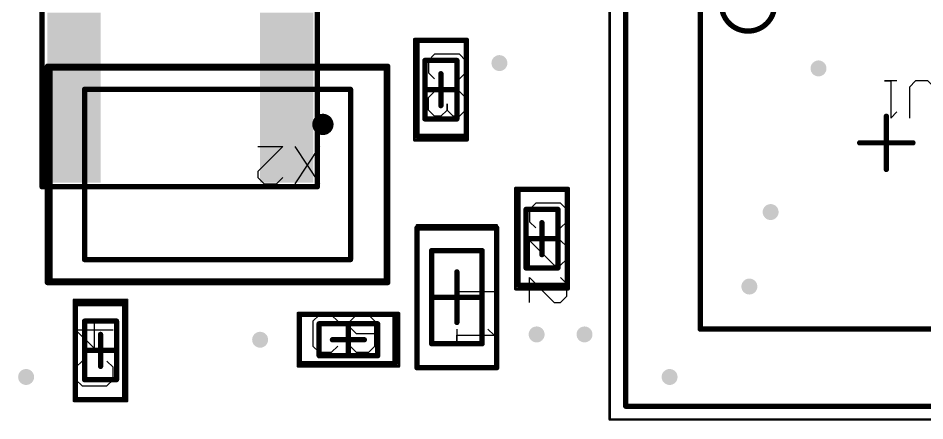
# Model space of a CAD drawing. Header units: millimetres. Extents: x 0 to 63.8, y 0 to 29.2.
# Drawn here: x 30.85 to 47.9, y 10.48 to 18.04 of the extents above; entities that cross this region are included whole.
import ezdxf

# ---------------------------------------------------------------- set-up
doc = ezdxf.new("R2010")
doc.units = ezdxf.units.MM
for name, color, linetype in [('BottomSolder', 6, 'Continuous'), ('Mechanical13', 56, 'Continuous'), ('Mechanical15', 56, 'Continuous'), ('Mechanical29', 56, 'Continuous'), ('ViaHoleLayer', 16, 'Continuous')]:
    doc.layers.add(name, color=color, linetype=linetype)

# ---------------------------------------------------------------- blocks, each defined once
blk = doc.blocks.new('ABM3B_1')
at = {"layer": 'Mechanical13', "const_width": 0.1}
for points in [[(-2.5, 1.6), (-2.5, -1.6)], [(2.5, 1.6), (-2.5, 1.6)], [(2.5, 1.6), (2.5, -1.6)], [(2.5, -1.6), (-2.5, -1.6)]]:
    blk.add_lwpolyline(points, dxfattribs=at)
at = {"layer": 'Mechanical13'}
for points, const_width in [([(-2.525, 1.6, 1), (-2.475, 1.6, 1)], 0.05), ([(-2.525, 1.6, 1), (-2.475, 1.6, 1)], 0.05), ([(2.475, 1.6, 1), (2.525, 1.6, 1)], 0.05), ([(2.475, 1.6, 1), (2.525, 1.6, 1)], 0.05), ([(-1.881, -0.94, 1), (-2.081, -0.94, 1)], 0.2), ([(-2.131, -0.94, 1), (-2.031, -0.94, 1)], 0.1), ([(-1.931, -0.94, 1), (-1.831, -0.94, 1)], 0.1), ([(-2.525, -1.6, 1), (-2.475, -1.6, 1)], 0.05), ([(-2.525, -1.6, 1), (-2.475, -1.6, 1)], 0.05), ([(2.475, -1.6, 1), (2.525, -1.6, 1)], 0.05), ([(2.475, -1.6, 1), (2.525, -1.6, 1)], 0.05)]:
    blk.add_lwpolyline(points, format="xyb", close=True, dxfattribs=dict(at, const_width=const_width))
at = {"layer": 'Mechanical15', "const_width": 0.1}
for points in [[(-3.2, 2.032), (-3.2, -2.032)], [(3.2, 2.032), (-3.2, 2.032)], [(3.2, 2.032), (3.2, -2.032)], [(3.2, -2.032), (-3.2, -2.032)]]:
    blk.add_lwpolyline(points, dxfattribs=at)
at = {"layer": 'Mechanical15', "const_width": 0.05}
for points in [[(-3.225, 2.032, 1), (-3.175, 2.032, 1)], [(-3.225, 2.032, 1), (-3.175, 2.032, 1)], [(3.175, 2.032, 1), (3.225, 2.032, 1)], [(3.175, 2.032, 1), (3.225, 2.032, 1)], [(-3.225, -2.032, 1), (-3.175, -2.032, 1)], [(-3.225, -2.032, 1), (-3.175, -2.032, 1)], [(3.175, -2.032, 1), (3.225, -2.032, 1)], [(3.175, -2.032, 1), (3.225, -2.032, 1)]]:
    blk.add_lwpolyline(points, format="xyb", close=True, dxfattribs=at)
at = {"layer": 'Mechanical29'}
for p, q in [((-1.925, 0.175), (-1.458, -0.525)), ((-1.458, 0.175), (-1.925, -0.525)), ((-1.109, 0.175), (-1.225, 0.058)), ((-0.875, 0.175), (-1.109, 0.175)), ((-0.759, 0.058), (-0.875, 0.175)), ((-0.759, -0.058), (-0.759, 0.058)), ((-1.225, -0.525), (-0.759, -0.058)), ((-0.759, -0.525), (-1.225, -0.525))]:
    blk.add_line(p, q, dxfattribs=at)
at = {"layer": 'Mechanical29', "const_width": 0.1}
for points in [[(3.15, 2), (-3.175, 2)], [(-3.175, 2), (-3.175, -2)], [(3.15, 2), (3.15, -2)], [(3.15, -2), (-3.175, -2)]]:
    blk.add_lwpolyline(points, dxfattribs=at)
at = {"layer": 'Mechanical29', "const_width": 0.05}
for points in [[(-3.2, 2, 1), (-3.15, 2, 1)], [(-3.2, 2, 1), (-3.15, 2, 1)], [(3.125, 2, 1), (3.175, 2, 1)], [(3.125, 2, 1), (3.175, 2, 1)], [(-3.2, -2, 1), (-3.15, -2, 1)], [(-3.2, -2, 1), (-3.15, -2, 1)], [(3.125, -2, 1), (3.175, -2, 1)], [(3.125, -2, 1), (3.175, -2, 1)]]:
    blk.add_lwpolyline(points, format="xyb", close=True, dxfattribs=at)
blk = doc.blocks.new('CAP0402_2')
at = {"layer": 'Mechanical13', "const_width": 0.1}
for points in [[(-0.55, 0.3), (0.55, 0.3)], [(-0.55, 0.3), (-0.55, -0.3)], [(0.55, 0.3), (0.55, -0.3)], [(-0.55, -0.3), (0.55, -0.3)]]:
    blk.add_lwpolyline(points, dxfattribs=at)
at = {"layer": 'Mechanical13', "const_width": 0.05}
for points in [[(-0.575, 0.3, 1), (-0.525, 0.3, 1)], [(-0.575, 0.3, 1), (-0.525, 0.3, 1)], [(0.525, 0.3, 1), (0.575, 0.3, 1)], [(0.525, 0.3, 1), (0.575, 0.3, 1)], [(-0.575, -0.3, 1), (-0.525, -0.3, 1)], [(-0.575, -0.3, 1), (-0.525, -0.3, 1)], [(0.525, -0.3, 1), (0.575, -0.3, 1)], [(0.525, -0.3, 1), (0.575, -0.3, 1)]]:
    blk.add_lwpolyline(points, format="xyb", close=True, dxfattribs=at)
at = {"layer": 'Mechanical15'}
for points, const_width in [([(-0.95, 0.5), (0.95, 0.5)], 0.05), ([(-0.95, 0.5), (-0.95, -0.5)], 0.05), ([(0.95, 0.5), (0.95, -0.5)], 0.05), ([(0, 0.3), (0, -0.3)], 0.1), ([(-0.3, 0), (0.3, 0)], 0.1), ([(-0.95, -0.5), (0.95, -0.5)], 0.05)]:
    blk.add_lwpolyline(points, dxfattribs=dict(at, const_width=const_width))
for points, const_width in [([(-0.962, 0.5, 1), (-0.937, 0.5, 1)], 0.025), ([(-0.962, 0.5, 1), (-0.937, 0.5, 1)], 0.025), ([(0.938, 0.5, 1), (0.962, 0.5, 1)], 0.025), ([(0.938, 0.5, 1), (0.962, 0.5, 1)], 0.025), ([(-0.025, 0.3, 1), (0.025, 0.3, 1)], 0.05), ([(-0.325, 0, 1), (-0.275, 0, 1)], 0.05), ([(0.275, 0, 1), (0.325, 0, 1)], 0.05), ([(-0.025, -0.3, 1), (0.025, -0.3, 1)], 0.05), ([(-0.962, -0.5, 1), (-0.937, -0.5, 1)], 0.025), ([(-0.962, -0.5, 1), (-0.937, -0.5, 1)], 0.025), ([(0.938, -0.5, 1), (0.962, -0.5, 1)], 0.025), ([(0.938, -0.5, 1), (0.962, -0.5, 1)], 0.025)]:
    blk.add_lwpolyline(points, format="xyb", close=True, dxfattribs=dict(at, const_width=const_width))
at = {"layer": 'Mechanical29'}
for p, q in [((-0.551, 0.465), (-0.667, 0.348)), ((-0.667, 0.348), (-0.667, -0.118)), ((-0.317, 0.465), (-0.551, 0.465)), ((-0.201, 0.348), (-0.317, 0.465)), ((0.383, 0.465), (0.033, 0.115)), ((0.383, -0.235), (0.383, 0.465)), ((0.033, 0.115), (0.499, 0.115)), ((-0.667, -0.118), (-0.551, -0.235)), ((-0.317, -0.235), (-0.201, -0.118)), ((-0.551, -0.235), (-0.317, -0.235))]:
    blk.add_line(p, q, dxfattribs=at)
at = {"layer": 'Mechanical29', "const_width": 0.1}
for points in [[(-0.925, 0.475), (0.875, 0.475)], [(-0.925, 0.475), (-0.925, -0.45)], [(0.875, 0.475), (0.875, -0.45)], [(-0.925, -0.45), (0.875, -0.45)]]:
    blk.add_lwpolyline(points, dxfattribs=at)
at = {"layer": 'Mechanical29', "const_width": 0.05}
for points in [[(-0.95, 0.475, 1), (-0.9, 0.475, 1)], [(-0.95, 0.475, 1), (-0.9, 0.475, 1)], [(0.85, 0.475, 1), (0.9, 0.475, 1)], [(0.85, 0.475, 1), (0.9, 0.475, 1)], [(-0.95, -0.45, 1), (-0.9, -0.45, 1)], [(-0.95, -0.45, 1), (-0.9, -0.45, 1)], [(0.85, -0.45, 1), (0.9, -0.45, 1)], [(0.85, -0.45, 1), (0.9, -0.45, 1)]]:
    blk.add_lwpolyline(points, format="xyb", close=True, dxfattribs=at)
blk = doc.blocks.new('CAP0402_3')
at = {"layer": 'Mechanical13', "const_width": 0.1}
for points in [[(0.55, 0.3), (-0.55, 0.3)], [(-0.55, -0.3), (-0.55, 0.3)], [(0.55, -0.3), (0.55, 0.3)], [(0.55, -0.3), (-0.55, -0.3)]]:
    blk.add_lwpolyline(points, dxfattribs=at)
at = {"layer": 'Mechanical13', "const_width": 0.05}
for points in [[(-0.575, 0.3, 1), (-0.525, 0.3, 1)], [(-0.575, 0.3, 1), (-0.525, 0.3, 1)], [(0.525, 0.3, 1), (0.575, 0.3, 1)], [(0.525, 0.3, 1), (0.575, 0.3, 1)], [(-0.575, -0.3, 1), (-0.525, -0.3, 1)], [(-0.575, -0.3, 1), (-0.525, -0.3, 1)], [(0.525, -0.3, 1), (0.575, -0.3, 1)], [(0.525, -0.3, 1), (0.575, -0.3, 1)]]:
    blk.add_lwpolyline(points, format="xyb", close=True, dxfattribs=at)
at = {"layer": 'Mechanical15'}
for points, const_width in [([(0.95, 0.5), (-0.95, 0.5)], 0.05), ([(-0.95, -0.5), (-0.95, 0.5)], 0.05), ([(0.95, -0.5), (0.95, 0.5)], 0.05), ([(0, -0.3), (0, 0.3)], 0.1), ([(0.3, 0), (-0.3, 0)], 0.1), ([(0.95, -0.5), (-0.95, -0.5)], 0.05)]:
    blk.add_lwpolyline(points, dxfattribs=dict(at, const_width=const_width))
for points, const_width in [([(-0.962, 0.5, 1), (-0.937, 0.5, 1)], 0.025), ([(-0.962, 0.5, 1), (-0.937, 0.5, 1)], 0.025), ([(0.938, 0.5, 1), (0.962, 0.5, 1)], 0.025), ([(0.938, 0.5, 1), (0.962, 0.5, 1)], 0.025), ([(-0.025, 0.3, 1), (0.025, 0.3, 1)], 0.05), ([(-0.325, 0, 1), (-0.275, 0, 1)], 0.05), ([(0.275, 0, 1), (0.325, 0, 1)], 0.05), ([(-0.025, -0.3, 1), (0.025, -0.3, 1)], 0.05), ([(-0.962, -0.5, 1), (-0.937, -0.5, 1)], 0.025), ([(-0.962, -0.5, 1), (-0.937, -0.5, 1)], 0.025), ([(0.938, -0.5, 1), (0.962, -0.5, 1)], 0.025), ([(0.938, -0.5, 1), (0.962, -0.5, 1)], 0.025)]:
    blk.add_lwpolyline(points, format="xyb", close=True, dxfattribs=dict(at, const_width=const_width))
at = {"layer": 'Mechanical29'}
for p, q in [((-0.551, 0.465), (-0.667, 0.348)), ((-0.667, 0.348), (-0.667, -0.118)), ((-0.317, 0.465), (-0.551, 0.465)), ((-0.201, 0.348), (-0.317, 0.465)), ((0.033, 0.348), (0.149, 0.465)), ((0.149, 0.465), (0.383, 0.465)), ((0.383, 0.465), (0.499, 0.348)), ((0.499, 0.348), (0.499, 0.232)), ((0.499, 0.232), (0.383, 0.115)), ((0.383, 0.115), (0.266, 0.115)), ((0.266, 0.115), (0.383, 0.115)), ((0.383, 0.115), (0.499, -0.002)), ((-0.667, -0.118), (-0.551, -0.235)), ((-0.317, -0.235), (-0.201, -0.118)), ((0.149, -0.235), (0.033, -0.118)), ((0.499, -0.118), (0.383, -0.235)), ((0.499, -0.002), (0.499, -0.118)), ((-0.551, -0.235), (-0.317, -0.235)), ((0.383, -0.235), (0.149, -0.235))]:
    blk.add_line(p, q, dxfattribs=at)
at = {"layer": 'Mechanical29', "const_width": 0.1}
for points in [[(0.875, 0.475), (-0.925, 0.475)], [(-0.925, -0.45), (-0.925, 0.475)], [(0.875, -0.45), (0.875, 0.475)], [(0.875, -0.45), (-0.925, -0.45)]]:
    blk.add_lwpolyline(points, dxfattribs=at)
at = {"layer": 'Mechanical29', "const_width": 0.05}
for points in [[(-0.95, 0.475, 1), (-0.9, 0.475, 1)], [(-0.95, 0.475, 1), (-0.9, 0.475, 1)], [(0.85, 0.475, 1), (0.9, 0.475, 1)], [(0.85, 0.475, 1), (0.9, 0.475, 1)], [(-0.95, -0.45, 1), (-0.9, -0.45, 1)], [(-0.95, -0.45, 1), (-0.9, -0.45, 1)], [(0.85, -0.45, 1), (0.9, -0.45, 1)], [(0.85, -0.45, 1), (0.9, -0.45, 1)]]:
    blk.add_lwpolyline(points, format="xyb", close=True, dxfattribs=at)
blk = doc.blocks.new('TSQFP50P900X900X160_48N_15')
at = {"layer": 'Mechanical13', "const_width": 0.1}
for points in [[(-3.5, 3.5), (3.5, 3.5)], [(-3.5, -3.5), (-3.5, 3.5)], [(3.5, -3.5), (3.5, 3.5)], [(-3.5, -3.5), (3.5, -3.5)]]:
    blk.add_lwpolyline(points, dxfattribs=at)
at = {"layer": 'Mechanical13'}
for points, const_width in [([(-3.525, 3.5, 1), (-3.475, 3.5, 1)], 0.05), ([(-3.525, 3.5, 1), (-3.475, 3.5, 1)], 0.05), ([(3.475, 3.5, 1), (3.525, 3.5, 1)], 0.05), ([(3.475, 3.5, 1), (3.525, 3.5, 1)], 0.05), ([(-2.1, 2.6, 1), (-3.1, 2.6, 1)], 0.1), ([(-3.125, 2.6, 1), (-3.075, 2.6, 1)], 0.05), ([(-2.125, 2.6, 1), (-2.075, 2.6, 1)], 0.05), ([(-3.525, -3.5, 1), (-3.475, -3.5, 1)], 0.05), ([(-3.525, -3.5, 1), (-3.475, -3.5, 1)], 0.05), ([(3.475, -3.5, 1), (3.525, -3.5, 1)], 0.05), ([(3.475, -3.5, 1), (3.525, -3.5, 1)], 0.05)]:
    blk.add_lwpolyline(points, format="xyb", close=True, dxfattribs=dict(at, const_width=const_width))
at = {"layer": 'Mechanical15'}
for points, const_width in [([(-5.2, 5.2), (5.2, 5.2)], 0.05), ([(-5.2, -5.2), (-5.2, 5.2)], 0.05), ([(5.2, -5.2), (5.2, 5.2)], 0.05), ([(0, -0.5), (0, 0.5)], 0.1), ([(-0.5, 0), (0.5, 0)], 0.1), ([(-5.2, -5.2), (5.2, -5.2)], 0.05)]:
    blk.add_lwpolyline(points, dxfattribs=dict(at, const_width=const_width))
for points, const_width in [([(-5.212, 5.2, 1), (-5.188, 5.2, 1)], 0.025), ([(-5.212, 5.2, 1), (-5.188, 5.2, 1)], 0.025), ([(5.188, 5.2, 1), (5.212, 5.2, 1)], 0.025), ([(5.188, 5.2, 1), (5.212, 5.2, 1)], 0.025), ([(-0.025, 0.5, 1), (0.025, 0.5, 1)], 0.05), ([(-0.525, 0, 1), (-0.475, 0, 1)], 0.05), ([(0.475, 0, 1), (0.525, 0, 1)], 0.05), ([(-0.025, -0.5, 1), (0.025, -0.5, 1)], 0.05), ([(-5.212, -5.2, 1), (-5.188, -5.2, 1)], 0.025), ([(-5.212, -5.2, 1), (-5.188, -5.2, 1)], 0.025), ([(5.188, -5.2, 1), (5.212, -5.2, 1)], 0.025), ([(5.188, -5.2, 1), (5.212, -5.2, 1)], 0.025)]:
    blk.add_lwpolyline(points, format="xyb", close=True, dxfattribs=dict(at, const_width=const_width))
at = {"layer": 'Mechanical29'}
for p, q in [((0.2, 1.163), (-0.033, 1.163)), ((-0.033, 1.163), (0.084, 1.163)), ((0.084, 1.163), (0.084, 0.463)), ((0.55, 1.163), (0.433, 1.046)), ((0.433, 1.046), (0.433, 0.463)), ((0.783, 1.163), (0.55, 1.163)), ((0.9, 1.046), (0.783, 1.163)), ((0.9, 0.463), (0.9, 1.046)), ((0.084, 0.463), (0.2, 0.58))]:
    blk.add_line(p, q, dxfattribs=at)
at = {"layer": 'Mechanical29', "const_width": 0.1}
for points in [[(-4.9, -4.95), (-4.9, 5.025)], [(-4.9, 5.025), (5.15, 5.025)], [(5.15, -4.95), (5.15, 5.025)], [(-4.9, -4.95), (5.15, -4.95)]]:
    blk.add_lwpolyline(points, dxfattribs=at)
at = {"layer": 'Mechanical29'}
for points, const_width in [([(-4.925, 5.025, 1), (-4.875, 5.025, 1)], 0.05), ([(-4.925, 5.025, 1), (-4.875, 5.025, 1)], 0.05), ([(5.125, 5.025, 1), (5.175, 5.025, 1)], 0.05), ([(5.125, 5.025, 1), (5.175, 5.025, 1)], 0.05), ([(-4.15, 2.775, 1), (-4.4, 2.775, 1)], 0.25), ([(-4.463, 2.775, 1), (-4.338, 2.775, 1)], 0.125), ([(-4.212, 2.775, 1), (-4.088, 2.775, 1)], 0.125), ([(-4.925, -4.95, 1), (-4.875, -4.95, 1)], 0.05), ([(-4.925, -4.95, 1), (-4.875, -4.95, 1)], 0.05), ([(5.125, -4.95, 1), (5.175, -4.95, 1)], 0.05), ([(5.125, -4.95, 1), (5.175, -4.95, 1)], 0.05)]:
    blk.add_lwpolyline(points, format="xyb", close=True, dxfattribs=dict(at, const_width=const_width))
blk = doc.blocks.new('EVQQ2W02W_B_16')
at = {"layer": 'BottomSolder'}
for points in [[(-1.6, 0.5), (1.6, 0.5), (1.6, -0.5), (-1.6, -0.5)], [(5.2, 0.5), (8.4, 0.5), (8.4, -0.5), (5.2, -0.5)], [(-1.6, -3.5), (1.6, -3.5), (1.6, -4.5), (-1.6, -4.5)], [(5.2, -3.5), (8.4, -3.5), (8.4, -4.5), (5.2, -4.5)]]:
    blk.add_hatch(color=6, dxfattribs=at).paths.add_polyline_path(points)
at = {"layer": 'Mechanical29'}
for p, q in [((2.884, -2.5), (2.884, -1.8)), ((2.884, -1.8), (3, -1.917)), ((3.233, -1.917), (3.35, -1.8)), ((3.35, -1.8), (3.583, -1.8)), ((3.583, -1.8), (3.7, -1.917)), ((3.7, -2.033), (3.583, -2.15)), ((3.7, -1.917), (3.7, -2.033)), ((3.35, -2.15), (3.233, -2.267)), ((3.583, -2.15), (3.35, -2.15)), ((3.233, -2.267), (3.233, -2.383)), ((3.233, -2.383), (3.35, -2.5)), ((3.583, -2.5), (3.7, -2.383)), ((3, -2.5), (2.767, -2.5)), ((2.767, -2.5), (2.884, -2.5)), ((3.35, -2.5), (3.583, -2.5))]:
    blk.add_line(p, q, dxfattribs=at)
at = {"layer": 'Mechanical29', "const_width": 0.1}
for points in [[(-1.675, 0.6), (8.5, 0.6)], [(-1.675, 0.6), (-1.675, -4.575)], [(8.5, 0.6), (8.5, -4.575)], [(-1.675, -4.575), (8.5, -4.575)]]:
    blk.add_lwpolyline(points, dxfattribs=at)
at = {"layer": 'Mechanical29', "const_width": 0.05}
for points in [[(-1.7, 0.6, 1), (-1.65, 0.6, 1)], [(-1.7, 0.6, 1), (-1.65, 0.6, 1)], [(8.475, 0.6, 1), (8.525, 0.6, 1)], [(8.475, 0.6, 1), (8.525, 0.6, 1)], [(-1.7, -4.575, 1), (-1.65, -4.575, 1)], [(-1.7, -4.575, 1), (-1.65, -4.575, 1)], [(8.475, -4.575, 1), (8.525, -4.575, 1)], [(8.475, -4.575, 1), (8.525, -4.575, 1)]]:
    blk.add_lwpolyline(points, format="xyb", close=True, dxfattribs=at)
blk = doc.blocks.new('CAP0603_46')
at = {"layer": 'Mechanical13', "const_width": 0.1}
for points in [[(-0.875, 0.475), (0.875, 0.475)], [(-0.875, 0.475), (-0.875, -0.475)], [(0.875, 0.475), (0.875, -0.475)], [(-0.875, -0.475), (0.875, -0.475)]]:
    blk.add_lwpolyline(points, dxfattribs=at)
at = {"layer": 'Mechanical13', "const_width": 0.05}
for points in [[(-0.9, 0.475, 1), (-0.85, 0.475, 1)], [(-0.9, 0.475, 1), (-0.85, 0.475, 1)], [(0.85, 0.475, 1), (0.9, 0.475, 1)], [(0.85, 0.475, 1), (0.9, 0.475, 1)], [(-0.9, -0.475, 1), (-0.85, -0.475, 1)], [(-0.9, -0.475, 1), (-0.85, -0.475, 1)], [(0.85, -0.475, 1), (0.9, -0.475, 1)], [(0.85, -0.475, 1), (0.9, -0.475, 1)]]:
    blk.add_lwpolyline(points, format="xyb", close=True, dxfattribs=at)
at = {"layer": 'Mechanical15'}
for points, const_width in [([(-1.35, 0.75), (1.35, 0.75)], 0.05), ([(-1.35, 0.75), (-1.35, -0.75)], 0.05), ([(1.35, 0.75), (1.35, -0.75)], 0.05), ([(0, 0.475), (0, -0.475)], 0.1), ([(-0.475, 0), (0.475, 0)], 0.1), ([(-1.35, -0.75), (1.35, -0.75)], 0.05)]:
    blk.add_lwpolyline(points, dxfattribs=dict(at, const_width=const_width))
for points, const_width in [([(-1.362, 0.75, 1), (-1.338, 0.75, 1)], 0.025), ([(-1.362, 0.75, 1), (-1.338, 0.75, 1)], 0.025), ([(1.338, 0.75, 1), (1.362, 0.75, 1)], 0.025), ([(1.338, 0.75, 1), (1.362, 0.75, 1)], 0.025), ([(-0.025, 0.475, 1), (0.025, 0.475, 1)], 0.05), ([(-0.5, 0, 1), (-0.45, 0, 1)], 0.05), ([(0.45, 0, 1), (0.5, 0, 1)], 0.05), ([(-0.025, -0.475, 1), (0.025, -0.475, 1)], 0.05), ([(-1.362, -0.75, 1), (-1.338, -0.75, 1)], 0.025), ([(-1.362, -0.75, 1), (-1.338, -0.75, 1)], 0.025), ([(1.338, -0.75, 1), (1.362, -0.75, 1)], 0.025), ([(1.338, -0.75, 1), (1.362, -0.75, 1)], 0.025)]:
    blk.add_lwpolyline(points, format="xyb", close=True, dxfattribs=dict(at, const_width=const_width))
at = {"layer": 'Mechanical29'}
for p, q in [((-0.6, 0), (-0.833, 0)), ((-0.833, 0), (-0.716, 0)), ((-0.716, 0), (-0.716, -0.7)), ((0.1, 0), (-0.367, 0)), ((0.1, -0.7), (0.1, 0)), ((-0.716, -0.7), (-0.6, -0.583))]:
    blk.add_line(p, q, dxfattribs=at)
at = {"layer": 'Mechanical29', "const_width": 0.1}
for points in [[(-1.325, 0.75), (-1.325, -0.75)], [(-1.325, 0.75), (1.3, 0.75)], [(1.3, 0.75), (1.3, -0.75)], [(-1.325, -0.75), (1.3, -0.75)]]:
    blk.add_lwpolyline(points, dxfattribs=at)
at = {"layer": 'Mechanical29', "const_width": 0.05}
for points in [[(-1.35, 0.75, 1), (-1.3, 0.75, 1)], [(-1.35, 0.75, 1), (-1.3, 0.75, 1)], [(1.275, 0.75, 1), (1.325, 0.75, 1)], [(1.275, 0.75, 1), (1.325, 0.75, 1)], [(-1.35, -0.75, 1), (-1.3, -0.75, 1)], [(-1.35, -0.75, 1), (-1.3, -0.75, 1)], [(1.275, -0.75, 1), (1.325, -0.75, 1)], [(1.275, -0.75, 1), (1.325, -0.75, 1)]]:
    blk.add_lwpolyline(points, format="xyb", close=True, dxfattribs=at)
blk = doc.blocks.new('CAP0402_60')
at = {"layer": 'Mechanical13', "const_width": 0.1}
for points in [[(-0.55, -0.3), (-0.55, 0.3)], [(0.55, 0.3), (-0.55, 0.3)], [(0.55, -0.3), (0.55, 0.3)], [(0.55, -0.3), (-0.55, -0.3)]]:
    blk.add_lwpolyline(points, dxfattribs=at)
at = {"layer": 'Mechanical13', "const_width": 0.05}
for points in [[(-0.575, 0.3, 1), (-0.525, 0.3, 1)], [(-0.575, 0.3, 1), (-0.525, 0.3, 1)], [(0.525, 0.3, 1), (0.575, 0.3, 1)], [(0.525, 0.3, 1), (0.575, 0.3, 1)], [(-0.575, -0.3, 1), (-0.525, -0.3, 1)], [(-0.575, -0.3, 1), (-0.525, -0.3, 1)], [(0.525, -0.3, 1), (0.575, -0.3, 1)], [(0.525, -0.3, 1), (0.575, -0.3, 1)]]:
    blk.add_lwpolyline(points, format="xyb", close=True, dxfattribs=at)
at = {"layer": 'Mechanical15'}
for points, const_width in [([(-0.95, -0.5), (-0.95, 0.5)], 0.05), ([(0.95, 0.5), (-0.95, 0.5)], 0.05), ([(0.95, -0.5), (0.95, 0.5)], 0.05), ([(0, -0.3), (0, 0.3)], 0.1), ([(0.3, 0), (-0.3, 0)], 0.1), ([(0.95, -0.5), (-0.95, -0.5)], 0.05)]:
    blk.add_lwpolyline(points, dxfattribs=dict(at, const_width=const_width))
for points, const_width in [([(-0.962, 0.5, 1), (-0.937, 0.5, 1)], 0.025), ([(-0.962, 0.5, 1), (-0.937, 0.5, 1)], 0.025), ([(0.938, 0.5, 1), (0.962, 0.5, 1)], 0.025), ([(0.938, 0.5, 1), (0.962, 0.5, 1)], 0.025), ([(-0.025, 0.3, 1), (0.025, 0.3, 1)], 0.05), ([(-0.325, 0, 1), (-0.275, 0, 1)], 0.05), ([(0.275, 0, 1), (0.325, 0, 1)], 0.05), ([(-0.025, -0.3, 1), (0.025, -0.3, 1)], 0.05), ([(-0.962, -0.5, 1), (-0.937, -0.5, 1)], 0.025), ([(-0.962, -0.5, 1), (-0.937, -0.5, 1)], 0.025), ([(0.938, -0.5, 1), (0.962, -0.5, 1)], 0.025), ([(0.938, -0.5, 1), (0.962, -0.5, 1)], 0.025)]:
    blk.add_lwpolyline(points, format="xyb", close=True, dxfattribs=dict(at, const_width=const_width))
at = {"layer": 'Mechanical29'}
for p, q in [((-0.551, 0.465), (-0.667, 0.348)), ((-0.667, 0.348), (-0.667, -0.118)), ((-0.317, 0.465), (-0.551, 0.465)), ((-0.201, 0.348), (-0.317, 0.465)), ((0.149, 0.465), (0.033, 0.348)), ((0.383, 0.465), (0.149, 0.465)), ((0.499, 0.348), (0.383, 0.465)), ((0.499, 0.232), (0.499, 0.348)), ((0.849, 0.465), (0.732, 0.348)), ((1.082, 0.465), (0.849, 0.465)), ((1.199, 0.348), (1.082, 0.465)), ((1.199, 0.232), (1.199, 0.348)), ((0.033, -0.235), (0.499, 0.232)), ((0.732, -0.235), (1.199, 0.232)), ((-0.667, -0.118), (-0.551, -0.235)), ((-0.317, -0.235), (-0.201, -0.118)), ((-0.551, -0.235), (-0.317, -0.235)), ((0.499, -0.235), (0.033, -0.235)), ((1.199, -0.235), (0.732, -0.235))]:
    blk.add_line(p, q, dxfattribs=at)
at = {"layer": 'Mechanical29', "const_width": 0.1}
for points in [[(-0.925, -0.45), (-0.925, 0.475)], [(0.875, 0.475), (-0.925, 0.475)], [(0.875, -0.45), (0.875, 0.475)], [(0.875, -0.45), (-0.925, -0.45)]]:
    blk.add_lwpolyline(points, dxfattribs=at)
at = {"layer": 'Mechanical29', "const_width": 0.05}
for points in [[(-0.95, 0.475, 1), (-0.9, 0.475, 1)], [(-0.95, 0.475, 1), (-0.9, 0.475, 1)], [(0.85, 0.475, 1), (0.9, 0.475, 1)], [(0.85, 0.475, 1), (0.9, 0.475, 1)], [(-0.95, -0.45, 1), (-0.9, -0.45, 1)], [(-0.95, -0.45, 1), (-0.9, -0.45, 1)], [(0.85, -0.45, 1), (0.9, -0.45, 1)], [(0.85, -0.45, 1), (0.9, -0.45, 1)]]:
    blk.add_lwpolyline(points, format="xyb", close=True, dxfattribs=at)
blk = doc.blocks.new('CAP0402_72')
at = {"layer": 'Mechanical13', "const_width": 0.1}
for points in [[(-0.55, 0.3), (0.55, 0.3)], [(-0.55, -0.3), (-0.55, 0.3)], [(0.55, -0.3), (0.55, 0.3)], [(-0.55, -0.3), (0.55, -0.3)]]:
    blk.add_lwpolyline(points, dxfattribs=at)
at = {"layer": 'Mechanical13', "const_width": 0.05}
for points in [[(-0.575, 0.3, 1), (-0.525, 0.3, 1)], [(-0.575, 0.3, 1), (-0.525, 0.3, 1)], [(0.525, 0.3, 1), (0.575, 0.3, 1)], [(0.525, 0.3, 1), (0.575, 0.3, 1)], [(-0.575, -0.3, 1), (-0.525, -0.3, 1)], [(-0.575, -0.3, 1), (-0.525, -0.3, 1)], [(0.525, -0.3, 1), (0.575, -0.3, 1)], [(0.525, -0.3, 1), (0.575, -0.3, 1)]]:
    blk.add_lwpolyline(points, format="xyb", close=True, dxfattribs=at)
at = {"layer": 'Mechanical15'}
for points, const_width in [([(-0.95, 0.5), (0.95, 0.5)], 0.05), ([(-0.95, -0.5), (-0.95, 0.5)], 0.05), ([(0.95, -0.5), (0.95, 0.5)], 0.05), ([(0, -0.3), (0, 0.3)], 0.1), ([(-0.3, 0), (0.3, 0)], 0.1), ([(-0.95, -0.5), (0.95, -0.5)], 0.05)]:
    blk.add_lwpolyline(points, dxfattribs=dict(at, const_width=const_width))
for points, const_width in [([(-0.962, 0.5, 1), (-0.937, 0.5, 1)], 0.025), ([(-0.962, 0.5, 1), (-0.937, 0.5, 1)], 0.025), ([(0.938, 0.5, 1), (0.962, 0.5, 1)], 0.025), ([(0.938, 0.5, 1), (0.962, 0.5, 1)], 0.025), ([(-0.025, 0.3, 1), (0.025, 0.3, 1)], 0.05), ([(-0.325, 0, 1), (-0.275, 0, 1)], 0.05), ([(0.275, 0, 1), (0.325, 0, 1)], 0.05), ([(-0.025, -0.3, 1), (0.025, -0.3, 1)], 0.05), ([(-0.962, -0.5, 1), (-0.937, -0.5, 1)], 0.025), ([(-0.962, -0.5, 1), (-0.937, -0.5, 1)], 0.025), ([(0.938, -0.5, 1), (0.962, -0.5, 1)], 0.025), ([(0.938, -0.5, 1), (0.962, -0.5, 1)], 0.025)]:
    blk.add_lwpolyline(points, format="xyb", close=True, dxfattribs=dict(at, const_width=const_width))
at = {"layer": 'Mechanical29'}
for p, q in [((-0.551, 0.465), (-0.667, 0.348)), ((-0.667, 0.348), (-0.667, -0.118)), ((-0.317, 0.465), (-0.551, 0.465)), ((-0.201, 0.348), (-0.317, 0.465)), ((0.149, 0.465), (0.033, 0.348)), ((0.033, 0.348), (0.033, 0.232)), ((0.383, 0.465), (0.149, 0.465)), ((0.499, 0.348), (0.383, 0.465)), ((0.499, -0.118), (0.499, 0.348)), ((0.033, 0.232), (0.149, 0.115)), ((0.149, 0.115), (0.499, 0.115)), ((-0.667, -0.118), (-0.551, -0.235)), ((-0.317, -0.235), (-0.201, -0.118)), ((0.033, -0.118), (0.149, -0.235)), ((0.383, -0.235), (0.499, -0.118)), ((-0.551, -0.235), (-0.317, -0.235)), ((0.149, -0.235), (0.383, -0.235))]:
    blk.add_line(p, q, dxfattribs=at)
at = {"layer": 'Mechanical29', "const_width": 0.1}
for points in [[(-0.925, 0.475), (0.875, 0.475)], [(-0.925, -0.45), (-0.925, 0.475)], [(0.875, -0.45), (0.875, 0.475)], [(-0.925, -0.45), (0.875, -0.45)]]:
    blk.add_lwpolyline(points, dxfattribs=at)
at = {"layer": 'Mechanical29', "const_width": 0.05}
for points in [[(-0.95, 0.475, 1), (-0.9, 0.475, 1)], [(-0.95, 0.475, 1), (-0.9, 0.475, 1)], [(0.85, 0.475, 1), (0.9, 0.475, 1)], [(0.85, 0.475, 1), (0.9, 0.475, 1)], [(-0.95, -0.45, 1), (-0.9, -0.45, 1)], [(-0.95, -0.45, 1), (-0.9, -0.45, 1)], [(0.85, -0.45, 1), (0.9, -0.45, 1)], [(0.85, -0.45, 1), (0.9, -0.45, 1)]]:
    blk.add_lwpolyline(points, format="xyb", close=True, dxfattribs=at)

msp = doc.modelspace()

# ---------------------------------------------------------------- hatches: boundary and pattern name
at = {"layer": 'ViaHoleLayer'}
h = msp.add_hatch(color=16, dxfattribs=at)
edge = h.paths.add_edge_path()
edge.add_arc((39.9, 17.2), 0.15, 0, 360)
h = msp.add_hatch(color=16, dxfattribs=at)
edge = h.paths.add_edge_path()
edge.add_arc((45.9, 17.1), 0.15, 0, 360)
h = msp.add_hatch(color=16, dxfattribs=at)
edge = h.paths.add_edge_path()
edge.add_arc((45, 14.4), 0.15, 0, 360)
h = msp.add_hatch(color=16, dxfattribs=at)
edge = h.paths.add_edge_path()
edge.add_arc((44.6, 13), 0.15, 0, 360)
h = msp.add_hatch(color=16, dxfattribs=at)
edge = h.paths.add_edge_path()
edge.add_arc((35.4, 12), 0.15, 0, 360)
h = msp.add_hatch(color=16, dxfattribs=at)
edge = h.paths.add_edge_path()
edge.add_arc((40.6, 12.1), 0.15, 0, 360)
h = msp.add_hatch(color=16, dxfattribs=at)
edge = h.paths.add_edge_path()
edge.add_arc((41.5, 12.1), 0.15, 0, 360)
h = msp.add_hatch(color=16, dxfattribs=at)
edge = h.paths.add_edge_path()
edge.add_arc((31, 11.3), 0.15, 0, 360)
h = msp.add_hatch(color=16, dxfattribs=at)
edge = h.paths.add_edge_path()
edge.add_arc((43.1, 11.3), 0.15, 0, 360)

# ---------------------------------------------------------------- block references
for name, p, rotation in [('EVQQ2W02W_B_16', (31.9, 16.55), 90), ('TSQFP50P900X900X160_48N_15', (47.175, 15.701), 360), ('CAP0402_3', (38.8, 16.7), 270), ('ABM3B_1', (34.6, 15.107), 180), ('CAP0402_60', (40.7, 13.9), 270), ('CAP0603_46', (39.1, 12.8), 90), ('CAP0402_2', (32.4, 11.8), 90), ('CAP0402_72', (37.06, 12), 360)]:
    msp.add_blockref(name, p, dxfattribs=dict(rotation=rotation))

doc.saveas('drawing.dxf')
